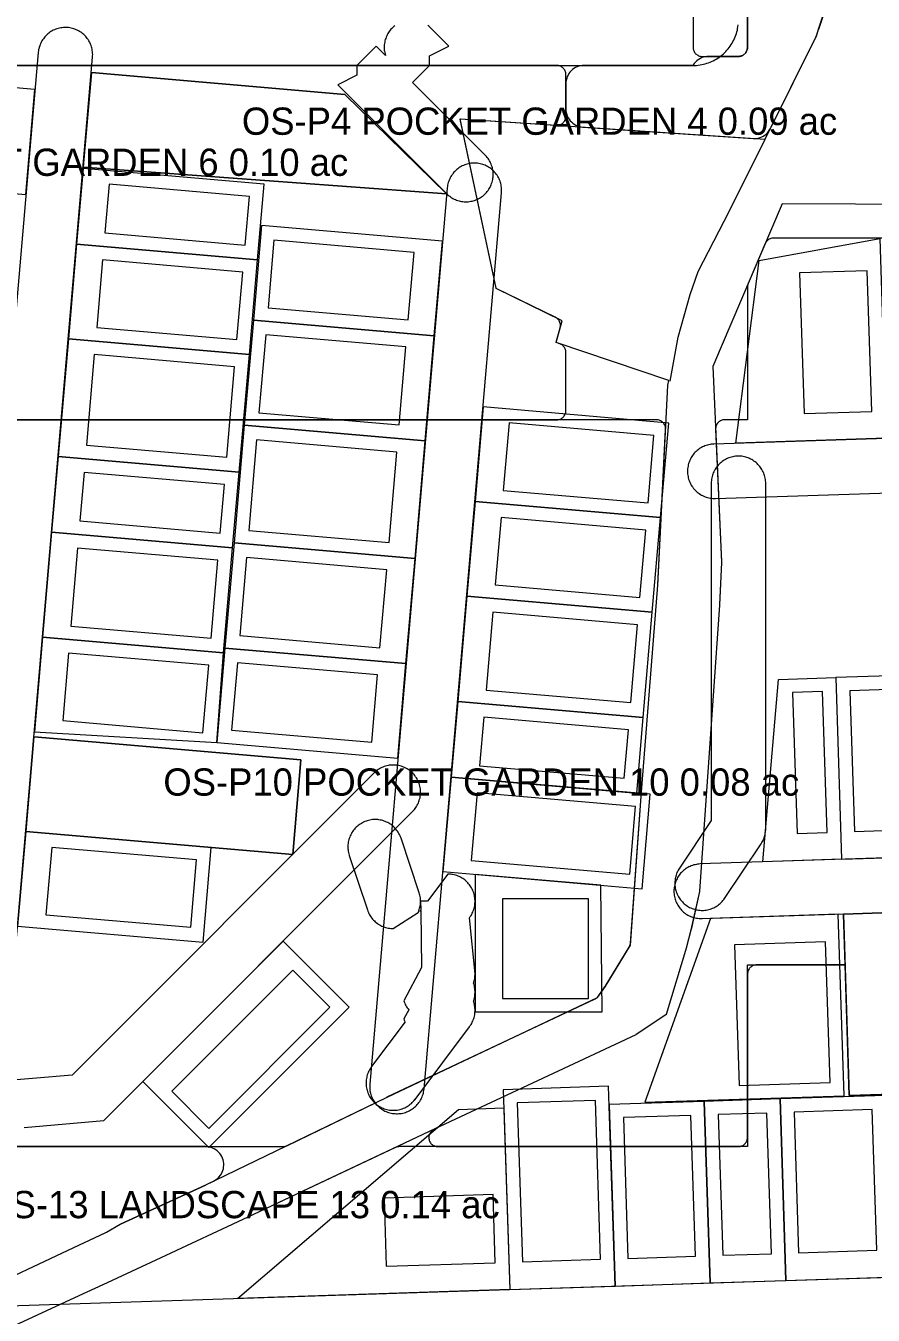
# Model space of a CAD drawing. Extents: x 32 to 940, y -21 to 684.
# Drawn here: x 580.5 to 673.8, y 271.4 to 413.4 of the extents above; entities that cross this region are included whole.
import ezdxf

# ---------------------------------------------------------------- set-up
doc = ezdxf.new("R2010")
doc.units = 0
for name, color, linetype, lineweight in [('GREEN-IN-VILLAS', 3, 'Continuous', 0), ('GREEN-LANDSCAPE', 3, 'Continuous', 0), ('PLOT', 4, 'Continuous', 0), ('ROAD-EXISTING', 2, 'Continuous', 0), ('ROAD-PRIMARY', 1, 'Continuous', 0), ('ROAD-TERTIARY', 7, 'Continuous', 0), ('SITE-BOUNDARY', 7, 'Continuous', 0), ('TEXT-ZONE', 7, 'Continuous', 0), ('VILLA-HOUSE', 7, 'Continuous', 0), ('ZONE-VILLAS', 2, 'Continuous', 0)]:
    doc.layers.add(name, color=color, linetype=linetype, lineweight=lineweight)

msp = doc.modelspace()

# ---------------------------------------------------------------- linework, layer by layer
at = {"layer": 'GREEN-IN-VILLAS'}
for points in [[(586.86, 397.82), (586.87, 397.82), (626.87, 394.88), (626.88, 394.88), (626.87, 394.88), (615.66, 405.81), (615.65, 405.82), (615.65, 405.82), (587.77, 408.23), (587.76, 408.23), (587.76, 408.22), (586.86, 397.82)], [(580.53, 324.7), (580.54, 324.7), (609.92, 322.15), (609.92, 322.15), (609.92, 322.16), (610.82, 332.56), (610.82, 332.57), (610.82, 332.57), (581.44, 335.11), (581.43, 335.11), (581.43, 335.1), (580.53, 324.7)], [(670.56, 315.59), (671.21, 295.62), (671.21, 295.61), (671.22, 295.61), (682.82, 295.99), (691.17, 296.26), (691.17, 296.26), (691.18, 296.27), (690.52, 316.24), (690.52, 316.25), (690.52, 316.25), (682.17, 315.98), (670.57, 315.6), (670.56, 315.6)]]:
    msp.add_lwpolyline(points, close=True, dxfattribs=at)
at = {"layer": 'GREEN-LANDSCAPE'}
for points in [[(660, 428), (660, 411.02), (660, 410.98), (660, 410.95), (659.99, 410.85), (659.97, 410.76), (659.94, 410.66), (659.9, 410.57), (659.86, 410.49), (659.8, 410.41), (659.74, 410.33), (659.67, 410.26), (659.6, 410.2), (659.51, 410.14), (659.43, 410.1), (659.34, 410.06), (659.24, 410.03), (659.15, 410.01), (659.05, 410), (659.02, 410), (658.98, 410), (655.73, 410), (655.52, 409.99), (655.32, 409.96), (655.12, 409.91), (654.93, 409.83), (654.74, 409.74), (654.57, 409.63), (654.41, 409.5), (654.26, 409.36), (654.13, 409.2), (654.01, 409.03), (654, 409), (653.95, 409), (642, 409), (641.8, 408.99), (641.61, 408.96), (641.42, 408.91), (641.23, 408.85), (641.06, 408.76), (640.89, 408.66), (640.73, 408.55), (640.59, 408.41), (640.45, 408.27), (640.34, 408.11), (640.24, 407.94), (640.15, 407.77), (640.09, 407.58), (640.04, 407.39), (640.01, 407.2), (640, 407), (640, 404.22), (640.01, 404.02), (640.04, 403.82), (640.09, 403.62), (640.16, 403.44), (640.25, 403.25), (640.35, 403.08), (640.47, 402.92), (640.61, 402.78), (640.76, 402.65), (640.92, 402.53), (641.1, 402.43), (641.28, 402.35), (641.47, 402.29), (641.67, 402.24), (641.87, 402.22), (660.61, 400.97), (660.8, 400.96), (661, 400.98), (661.19, 401.01), (661.38, 401.07), (661.56, 401.14), (661.74, 401.23), (661.9, 401.33), (662.05, 401.45), (662.19, 401.59), (662.32, 401.74), (662.43, 401.9), (662.53, 402.07), (667.53, 412.12), (667.64, 412.38), (667.83, 412.97), (667.84, 412.98), (670.15, 420.02)], [(574.89, 273.76), (585.82, 278.88), (585.84, 278.88), (589.29, 280.52), (589.43, 280.6), (590.94, 281.47), (590.97, 281.48), (590.98, 281.49), (591, 281.5), (591.02, 281.51), (600.33, 285.77), (600.36, 285.79), (601.21, 286.2), (601.38, 286.3), (601.55, 286.41), (601.7, 286.54), (601.84, 286.68), (601.96, 286.84), (602.07, 287), (602.16, 287.18), (602.23, 287.37), (602.29, 287.56), (602.32, 287.75), (602.34, 287.95), (602.33, 288.15), (602.31, 288.35), (602.26, 288.54), (602.2, 288.73), (602.12, 288.91), (602.02, 289.09), (601.9, 289.25), (601.77, 289.4), (601.62, 289.53), (601.46, 289.65), (601.29, 289.76), (601.11, 289.84), (600.93, 289.91), (600.73, 289.96), (600.54, 289.99), (600.34, 290), (562, 290)]]:
    msp.add_lwpolyline(points, dxfattribs=at)
at = {"layer": 'PLOT'}
for points in [[(580.53, 394.79), (581.53, 406.36), (561.61, 408.08), (560.61, 396.51)], [(586.85, 397.67), (586.12, 389.34), (606.05, 387.62), (606.77, 395.95)], [(625.51, 379.26), (626.41, 389.67), (606.49, 391.39), (605.59, 380.98)], [(586.12, 389.34), (585.22, 378.93), (605.15, 377.2), (606.05, 387.62)], [(675.28, 367.97), (658.72, 367.43), (661.3, 387.53), (674.56, 389.96)], [(624.51, 367.69), (625.51, 379.26), (605.59, 380.98), (604.59, 369.41)], [(585.22, 378.93), (584.1, 365.97), (604.03, 364.24), (605.15, 377.2)], [(630.9, 371.41), (630, 360.99), (650.42, 359.23), (651.32, 369.64)], [(623.39, 354.73), (624.51, 367.69), (604.59, 369.41), (603.47, 356.45)], [(584.1, 365.97), (583.38, 357.64), (603.31, 355.91), (604.03, 364.24)], [(630, 360.99), (629.09, 350.58), (649.52, 348.82), (650.42, 359.23)], [(583.38, 357.64), (582.38, 346.07), (602.31, 344.34), (603.31, 355.91)], [(622.39, 343.16), (623.39, 354.73), (603.47, 356.45), (602.46, 344.88)], [(629.09, 350.58), (628.09, 339.01), (648.52, 337.25), (649.52, 348.82)], [(581.48, 335.66), (601.56, 334.47), (602.31, 344.34), (582.38, 346.07)], [(621.49, 332.75), (622.39, 343.16), (602.46, 344.88), (601.56, 334.47)], [(670.36, 321.64), (661.68, 321.35), (663.4, 341.42), (669.71, 341.62)], [(670.36, 321.64), (678.72, 321.91), (678.07, 341.9), (669.71, 341.62)], [(628.09, 339.01), (627.37, 330.68), (647.8, 328.92), (648.52, 337.25)], [(627.37, 330.68), (626.47, 320.27), (648.39, 318.37), (649.29, 328.79)], [(580.53, 324.7), (579.63, 314.28), (600.06, 312.52), (600.96, 322.93)], [(630.02, 304.82), (644, 304.82), (643.85, 318.77), (630.02, 319.96)], [(669.99, 315.58), (655.94, 315.12), (648.7, 294.88), (670.64, 295.59)], [(608.88, 312.6), (593.43, 297.16), (600.69, 289.89), (616.14, 305.34)], [(633.82, 274.27), (645.43, 274.65), (644.71, 296.64), (633.11, 296.26)], [(655.87, 274.99), (664.23, 275.26), (663.58, 295.25), (655.22, 294.98)], [(664.23, 275.26), (675.84, 275.64), (675.19, 295.63), (663.58, 295.25)], [(633.82, 274.27), (603.84, 273.3), (628.17, 294.1), (633.17, 294.26)], [(645.43, 274.65), (655.87, 274.99), (655.22, 294.98), (644.78, 294.64)]]:
    msp.add_lwpolyline(points, close=True, dxfattribs=at)
at = {"layer": 'ROAD-EXISTING'}
for points in [[(658.02, 393), (661.95, 400.89)], [(654.58, 386.31), (658.02, 393)], [(653.67, 383.8), (654.58, 386.31)], [(652.37, 379.08), (653.67, 383.8)], [(651.48, 374.26), (652.37, 379.08)]]:
    msp.add_lwpolyline(points, dxfattribs=at)
at = {"layer": 'ROAD-PRIMARY'}
msp.add_lwpolyline([(421.63, 409), (654, 409), (654.19, 409), (654.38, 409.01), (654.58, 409.03), (654.77, 409.06), (654.96, 409.09), (655.14, 409.13), (655.33, 409.18), (655.51, 409.24), (655.7, 409.3), (655.88, 409.37), (656.05, 409.44), (656.23, 409.52), (656.4, 409.61), (656.56, 409.71), (656.73, 409.81), (656.89, 409.92), (657.04, 410.03), (657.19, 410.15), (657.34, 410.28), (657.48, 410.41), (657.61, 410.55), (657.74, 410.69), (657.87, 410.83), (657.99, 410.98), (658.1, 411.14), (658.21, 411.3), (658.31, 411.46), (658.4, 411.63), (658.49, 411.8), (658.57, 411.98), (658.65, 412.15), (658.71, 412.33), (658.77, 412.52), (658.83, 412.7), (658.88, 412.89), (658.91, 413.07), (658.95, 413.26), (658.97, 413.46)], dxfattribs=at)
at = {"layer": 'ROAD-TERTIARY'}
for points in [[(577.54, 290.37), (587.89, 409.93), (587.89, 410.07), (587.9, 410.22), (587.89, 410.36), (587.88, 410.5), (587.86, 410.65), (587.84, 410.79), (587.8, 410.93), (587.76, 411.07), (587.72, 411.21), (587.67, 411.34), (587.61, 411.47), (587.54, 411.6), (587.47, 411.73), (587.39, 411.85), (587.31, 411.97), (587.22, 412.08), (587.13, 412.19), (587.03, 412.3), (586.92, 412.4), (586.82, 412.49), (586.7, 412.58), (586.59, 412.67), (586.46, 412.74), (586.34, 412.82), (586.21, 412.88), (586.08, 412.94), (585.95, 413), (585.81, 413.04), (585.67, 413.08), (585.53, 413.12), (585.39, 413.15), (585.25, 413.17), (585.1, 413.18), (584.96, 413.19), (584.81, 413.19), (584.67, 413.18), (584.52, 413.16), (584.38, 413.14), (584.24, 413.11), (584.1, 413.08), (583.96, 413.04), (583.83, 412.99), (583.69, 412.93), (583.56, 412.87), (583.43, 412.81), (583.31, 412.73), (583.19, 412.65), (583.07, 412.57), (582.96, 412.48), (582.85, 412.38), (582.75, 412.28), (582.65, 412.17), (582.56, 412.06), (582.47, 411.95), (582.39, 411.83), (582.31, 411.71), (582.24, 411.58), (582.18, 411.45), (582.12, 411.32), (582.07, 411.18), (582.02, 411.05), (581.99, 410.91), (581.95, 410.77), (581.93, 410.62), (581.91, 410.48), (581.91, 410.44), (571.57, 290.89)], [(621.16, 413.37), (621.05, 413.28), (620.94, 413.18), (620.84, 413.08), (620.74, 412.98), (620.65, 412.87), (620.56, 412.75), (620.48, 412.63), (620.41, 412.51), (620.34, 412.38), (620.27, 412.25), (620.22, 412.12), (620.17, 411.98), (620.12, 411.85), (620.08, 411.71), (620.05, 411.56), (620.03, 411.42), (620.01, 411.28), (620, 411.13), (620, 410.99), (620, 410.85), (620.01, 410.7), (620.03, 410.56), (620.06, 410.42), (620.09, 410.28), (620.13, 410.14), (620.14, 410.1), (619.12, 411.12), (617, 409), (617, 407.95), (614.88, 406.88), (626.88, 394.88), (626.98, 394.78), (627.09, 394.69), (627.21, 394.6), (627.32, 394.51), (627.45, 394.43), (627.57, 394.36), (627.7, 394.3), (627.83, 394.24), (627.97, 394.18), (628.1, 394.14), (628.24, 394.1), (628.38, 394.06), (628.52, 394.04), (628.67, 394.02), (628.81, 394.01), (628.96, 394), (629.1, 394), (629.24, 394.01), (629.39, 394.02), (629.53, 394.05), (629.67, 394.08), (629.81, 394.11), (629.95, 394.15), (630.09, 394.2), (630.22, 394.26), (630.35, 394.32), (630.48, 394.39), (630.6, 394.46), (630.72, 394.54), (630.84, 394.63), (630.95, 394.72), (631.06, 394.82), (631.16, 394.92), (631.26, 395.02), (631.35, 395.13), (631.44, 395.25), (631.52, 395.37), (631.59, 395.49), (631.66, 395.62), (631.73, 395.75), (631.78, 395.88), (631.83, 396.02), (631.88, 396.15), (631.92, 396.29), (631.95, 396.44), (631.97, 396.58), (631.99, 396.72), (632, 396.87), (632, 397.01), (632, 397.15), (631.99, 397.3), (631.97, 397.44), (631.94, 397.58), (631.91, 397.72), (631.87, 397.86), (631.83, 398), (631.78, 398.14), (631.72, 398.27), (631.65, 398.4), (631.58, 398.52), (631.51, 398.65), (631.43, 398.76), (631.34, 398.88), (631.25, 398.99), (631.15, 399.1), (623.12, 407.12), (625, 409), (625, 410.05), (627.12, 411.12), (625.12, 413.12), (625.02, 413.22), (624.91, 413.31), (624.79, 413.4)], [(759.24, 370.68), (656.3, 367.33), (656.15, 367.32), (656.01, 367.31), (655.87, 367.29), (655.72, 367.26), (655.58, 367.22), (655.45, 367.18), (655.31, 367.13), (655.18, 367.07), (655.05, 367.01), (654.92, 366.94), (654.79, 366.87), (654.67, 366.79), (654.56, 366.71), (654.45, 366.62), (654.34, 366.52), (654.24, 366.42), (654.14, 366.31), (654.04, 366.2), (653.96, 366.08), (653.88, 365.96), (653.8, 365.84), (653.73, 365.72), (653.67, 365.59), (653.61, 365.45), (653.56, 365.32), (653.52, 365.18), (653.48, 365.04), (653.45, 364.9), (653.42, 364.76), (653.41, 364.61), (653.4, 364.47), (653.39, 364.32), (653.4, 364.18), (653.41, 364.04), (653.43, 363.89), (653.45, 363.75), (653.48, 363.61), (653.52, 363.47), (653.57, 363.33), (653.62, 363.2), (653.67, 363.07), (653.74, 362.94), (653.81, 362.81), (653.88, 362.69), (653.97, 362.57), (654.05, 362.45), (654.15, 362.34), (654.25, 362.24), (654.35, 362.14), (654.46, 362.04), (654.57, 361.95), (654.69, 361.87), (654.81, 361.79), (654.93, 361.71), (655.06, 361.65), (655.19, 361.58), (655.32, 361.53), (655.46, 361.48), (655.6, 361.44), (655.74, 361.4), (655.88, 361.38), (656.02, 361.36), (656.17, 361.34), (656.31, 361.33), (656.46, 361.33), (656.49, 361.33), (759.44, 364.69)], [(580.36, 292.12), (589.12, 292.88), (623.12, 326.88), (623.22, 326.98), (623.32, 327.09), (623.4, 327.21), (623.49, 327.32), (623.57, 327.45), (623.64, 327.57), (623.7, 327.7), (623.76, 327.83), (623.82, 327.97), (623.86, 328.1), (623.9, 328.24), (623.94, 328.38), (623.96, 328.52), (623.98, 328.67), (623.99, 328.81), (624, 328.95), (624, 329.1), (623.99, 329.24), (623.98, 329.39), (623.95, 329.53), (623.92, 329.67), (623.89, 329.81), (623.85, 329.95), (623.8, 330.08), (623.74, 330.22), (623.68, 330.35), (623.61, 330.48), (623.54, 330.6), (623.46, 330.72), (623.37, 330.84), (623.28, 330.95), (623.18, 331.06), (623.08, 331.16), (622.98, 331.26), (622.87, 331.35), (622.75, 331.44), (622.63, 331.52), (622.51, 331.59), (622.38, 331.66), (622.25, 331.73), (622.12, 331.78), (621.98, 331.83), (621.85, 331.88), (621.71, 331.92), (621.57, 331.95), (621.42, 331.97), (621.28, 331.99), (621.13, 332), (620.99, 332), (620.85, 332), (620.7, 331.99), (620.56, 331.97), (620.42, 331.94), (620.28, 331.91), (620.14, 331.87), (620, 331.83), (619.86, 331.78), (619.73, 331.72), (619.6, 331.65), (619.48, 331.58), (619.35, 331.51), (619.24, 331.43), (619.12, 331.34), (619.01, 331.25), (618.9, 331.15), (585.64, 297.88), (576.88, 297.12)], [(735.76, 323.74), (654.8, 321.11), (654.65, 321.1), (654.51, 321.08), (654.37, 321.06), (654.23, 321.03), (654.09, 321), (653.95, 320.96), (653.81, 320.91), (653.68, 320.85), (653.55, 320.79), (653.42, 320.72), (653.3, 320.65), (653.18, 320.57), (653.06, 320.48), (652.95, 320.39), (652.84, 320.3), (652.74, 320.19), (652.64, 320.09), (652.55, 319.98), (652.46, 319.86), (652.38, 319.74), (652.3, 319.62), (652.24, 319.49), (652.17, 319.36), (652.11, 319.23), (652.06, 319.1), (652.02, 318.96), (651.98, 318.82), (651.95, 318.68), (651.93, 318.53), (651.91, 318.39), (651.9, 318.25), (651.9, 318.1), (651.9, 317.96), (651.91, 317.81), (651.93, 317.67), (651.95, 317.53), (651.99, 317.39), (652.02, 317.25), (652.07, 317.11), (652.12, 316.98), (652.18, 316.84), (652.24, 316.71), (652.31, 316.59), (652.39, 316.46), (652.47, 316.35), (652.56, 316.23), (652.65, 316.12), (652.75, 316.01), (652.85, 315.91), (652.96, 315.82), (653.07, 315.73), (653.19, 315.64), (653.31, 315.56), (653.43, 315.49), (653.56, 315.42), (653.69, 315.36), (653.83, 315.31), (653.96, 315.26), (654.1, 315.22), (654.24, 315.18), (654.38, 315.15), (654.53, 315.13), (654.67, 315.12), (654.82, 315.11), (654.96, 315.11), (655, 315.11), (735.95, 317.75)], [(719.27, 277.03), (576.34, 272.38), (576.2, 272.37), (576.06, 272.36), (575.91, 272.33), (575.77, 272.31), (575.63, 272.27), (575.49, 272.23), (575.36, 272.18), (575.22, 272.12), (575.09, 272.06), (574.97, 271.99), (574.84, 271.92), (574.72, 271.84), (574.61, 271.75), (574.49, 271.66), (574.39, 271.57), (574.28, 271.47), (574.18, 271.36)]]:
    msp.add_lwpolyline(points, dxfattribs=at)
for points in [[(621.62, 293.63), (621.77, 293.64), (621.91, 293.66), (622.05, 293.69), (622.19, 293.73), (622.33, 293.77), (622.47, 293.82), (622.6, 293.87), (622.73, 293.93), (622.86, 294), (622.98, 294.07), (623.11, 294.15), (623.22, 294.24), (623.33, 294.33), (623.44, 294.43), (623.54, 294.53), (623.64, 294.63), (623.74, 294.74), (623.82, 294.86), (623.91, 294.98), (623.98, 295.1), (624.05, 295.23), (624.12, 295.35), (624.17, 295.49), (624.23, 295.62), (624.27, 295.76), (624.31, 295.9), (624.34, 296.04), (624.36, 296.18), (624.38, 296.32), (624.38, 296.36), (632.92, 394.99), (632.92, 395.14), (632.93, 395.28), (632.92, 395.43), (632.91, 395.57), (632.89, 395.71), (632.87, 395.86), (632.83, 396), (632.79, 396.13), (632.75, 396.27), (632.7, 396.41), (632.64, 396.54), (632.57, 396.67), (632.5, 396.79), (632.42, 396.92), (632.34, 397.03), (632.25, 397.15), (632.16, 397.26), (632.06, 397.36), (631.96, 397.46), (631.85, 397.56), (631.73, 397.65), (631.62, 397.73), (631.49, 397.81), (631.37, 397.88), (631.24, 397.95), (631.11, 398.01), (630.98, 398.06), (630.84, 398.11), (630.7, 398.15), (630.56, 398.18), (630.42, 398.21), (630.27, 398.23), (630.13, 398.24), (629.99, 398.25), (629.84, 398.25), (629.7, 398.24), (629.55, 398.23), (629.41, 398.21), (629.27, 398.18), (629.13, 398.14), (628.99, 398.1), (628.86, 398.05), (628.72, 398), (628.59, 397.94), (628.46, 397.87), (628.34, 397.8), (628.22, 397.72), (628.1, 397.63), (627.99, 397.54), (627.88, 397.44), (627.78, 397.34), (627.68, 397.24), (627.59, 397.13), (627.5, 397.01), (627.42, 396.89), (627.34, 396.77), (627.27, 396.64), (627.21, 396.52), (627.15, 396.38), (627.1, 396.25), (627.05, 396.11), (627.01, 395.97), (626.98, 395.83), (626.96, 395.69), (626.94, 395.55), (626.94, 395.51), (618.41, 296.88), (618.4, 296.73), (618.4, 296.59), (618.4, 296.44), (618.41, 296.3), (618.43, 296.16), (618.46, 296.01), (618.49, 295.88), (618.53, 295.74), (618.58, 295.6), (618.63, 295.46), (618.69, 295.33), (618.75, 295.2), (618.82, 295.08), (618.9, 294.95), (618.98, 294.84), (619.07, 294.72), (619.16, 294.61), (619.26, 294.51), (619.37, 294.41), (619.48, 294.31), (619.59, 294.22), (619.71, 294.14), (619.83, 294.06), (619.95, 293.99), (620.08, 293.92), (620.21, 293.86), (620.35, 293.81), (620.48, 293.76), (620.62, 293.72), (620.76, 293.69), (620.9, 293.66), (621.05, 293.64), (621.19, 293.63), (621.34, 293.62), (621.48, 293.62)], [(655.17, 316), (655.31, 316.02), (655.46, 316.04), (655.6, 316.06), (655.74, 316.09), (655.88, 316.13), (656.01, 316.18), (656.15, 316.23), (656.28, 316.29), (656.41, 316.35), (656.54, 316.42), (656.66, 316.5), (656.78, 316.58), (656.89, 316.67), (657, 316.76), (657.11, 316.86), (657.21, 316.97), (657.3, 317.08), (657.39, 317.19), (657.48, 317.31), (661.5, 323.34), (661.57, 323.46), (661.64, 323.58), (661.71, 323.71), (661.77, 323.84), (661.82, 323.98), (661.87, 324.12), (661.91, 324.25), (661.94, 324.4), (661.96, 324.54), (661.98, 324.68), (662, 324.82), (662, 324.97), (662, 363), (662, 363.14), (661.99, 363.29), (661.97, 363.43), (661.95, 363.57), (661.91, 363.71), (661.88, 363.86), (661.83, 363.99), (661.78, 364.13), (661.72, 364.26), (661.66, 364.39), (661.59, 364.52), (661.51, 364.64), (661.43, 364.76), (661.34, 364.87), (661.25, 364.98), (661.15, 365.09), (661.05, 365.19), (660.94, 365.29), (660.83, 365.38), (660.71, 365.46), (660.59, 365.54), (660.47, 365.62), (660.34, 365.68), (660.21, 365.75), (660.08, 365.8), (659.94, 365.85), (659.8, 365.89), (659.66, 365.93), (659.52, 365.95), (659.38, 365.98), (659.23, 365.99), (659.09, 366), (658.95, 366), (658.8, 365.99), (658.66, 365.98), (658.51, 365.96), (658.37, 365.93), (658.23, 365.9), (658.09, 365.86), (657.96, 365.81), (657.82, 365.76), (657.69, 365.7), (657.56, 365.63), (657.44, 365.56), (657.32, 365.48), (657.2, 365.4), (657.09, 365.31), (656.98, 365.21), (656.87, 365.12), (656.77, 365.01), (656.68, 364.9), (656.59, 364.79), (656.51, 364.67), (656.43, 364.55), (656.36, 364.42), (656.29, 364.29), (656.23, 364.16), (656.18, 364.03), (656.13, 363.89), (656.1, 363.75), (656.06, 363.61), (656.04, 363.47), (656.02, 363.32), (656, 363.18), (656, 363.04), (656, 325.91), (652.5, 320.66), (652.43, 320.54), (652.36, 320.42), (652.29, 320.29), (652.23, 320.16), (652.18, 320.02), (652.13, 319.88), (652.09, 319.75), (652.06, 319.6), (652.04, 319.46), (652.02, 319.32), (652, 319.18), (652, 319.03), (652, 318.89), (652.01, 318.74), (652.03, 318.6), (652.05, 318.46), (652.08, 318.31), (652.12, 318.18), (652.16, 318.04), (652.21, 317.9), (652.26, 317.77), (652.33, 317.64), (652.4, 317.51), (652.47, 317.39), (652.55, 317.27), (652.64, 317.15), (652.73, 317.04), (652.83, 316.93), (652.93, 316.83), (653.03, 316.73), (653.15, 316.64), (653.26, 316.56), (653.38, 316.47), (653.5, 316.4), (653.63, 316.33), (653.76, 316.27), (653.89, 316.21), (654.03, 316.16), (654.17, 316.12), (654.31, 316.08), (654.45, 316.05), (654.59, 316.03), (654.74, 316.01), (654.88, 316), (655.02, 316)], [(623.74, 315.78), (623.76, 315.82), (623.81, 315.96), (623.86, 316.1), (623.9, 316.23), (623.93, 316.37), (623.96, 316.52), (623.98, 316.66), (623.99, 316.8), (624, 316.95), (624, 317.09), (623.99, 317.24), (623.98, 317.38), (623.95, 317.52), (623.93, 317.66), (623.89, 317.8), (623.85, 317.94), (623.85, 317.95), (621.85, 323.95), (621.8, 324.08), (621.74, 324.22), (621.68, 324.35), (621.61, 324.48), (621.54, 324.6), (621.46, 324.72), (621.37, 324.84), (621.28, 324.95), (621.18, 325.06), (621.08, 325.16), (620.98, 325.26), (620.87, 325.35), (620.75, 325.44), (620.63, 325.52), (620.51, 325.59), (620.38, 325.66), (620.25, 325.73), (620.12, 325.78), (619.98, 325.83), (619.85, 325.88), (619.71, 325.92), (619.57, 325.95), (619.42, 325.97), (619.28, 325.99), (619.14, 326), (618.99, 326), (618.85, 326), (618.7, 325.99), (618.56, 325.97), (618.42, 325.94), (618.28, 325.91), (618.14, 325.87), (618, 325.83), (617.87, 325.78), (617.73, 325.72), (617.6, 325.65), (617.48, 325.58), (617.35, 325.51), (617.24, 325.43), (617.12, 325.34), (617.01, 325.25), (616.9, 325.15), (616.8, 325.04), (616.71, 324.94), (616.62, 324.82), (616.53, 324.71), (616.45, 324.58), (616.38, 324.46), (616.31, 324.33), (616.25, 324.2), (616.2, 324.07), (616.15, 323.93), (616.11, 323.79), (616.07, 323.65), (616.04, 323.51), (616.02, 323.37), (616.01, 323.23), (616, 323.08), (616, 322.94), (616.01, 322.79), (616.02, 322.65), (616.04, 322.51), (616.07, 322.36), (616.1, 322.22), (616.14, 322.08), (616.15, 322.05), (618.15, 316.05), (618.2, 315.92), (618.26, 315.78), (618.32, 315.65), (618.39, 315.52), (618.46, 315.4), (618.54, 315.28), (618.63, 315.16), (618.72, 315.05), (618.82, 314.94), (618.92, 314.84), (619.02, 314.74), (619.13, 314.65), (619.25, 314.56), (619.37, 314.48), (619.49, 314.41), (619.62, 314.34), (619.75, 314.27), (619.88, 314.22), (620.02, 314.17), (620.15, 314.12), (620.29, 314.08), (620.43, 314.05), (620.58, 314.03), (620.72, 314.01), (620.86, 314), (621, 314)], [(621.15, 294), (621.29, 294.01), (621.43, 294.03), (621.58, 294.06), (621.72, 294.09), (621.86, 294.12), (621.99, 294.17), (622.13, 294.22), (622.26, 294.28), (622.39, 294.34), (622.52, 294.41), (622.64, 294.49), (622.76, 294.57), (622.87, 294.66), (622.99, 294.75), (623.09, 294.85), (623.19, 294.95), (623.29, 295.06), (623.38, 295.17), (623.4, 295.2), (629.4, 303.2), (629.48, 303.32), (629.56, 303.44), (629.63, 303.56), (629.7, 303.69), (629.76, 303.82), (629.81, 303.96), (629.86, 304.1), (629.9, 304.23), (629.93, 304.37), (629.96, 304.52), (629.98, 304.66), (629.99, 304.8), (630, 304.95), (630, 305.09), (629.99, 305.24), (629.98, 305.38), (629.95, 305.52), (629.93, 305.66), (629.89, 305.8), (629.85, 305.94), (629.83, 306), (629.86, 306.1), (629.9, 306.23), (629.93, 306.37), (629.96, 306.52), (629.98, 306.66), (629.99, 306.8), (630, 306.95), (630, 307.09), (629.99, 307.24), (629.98, 307.38), (629.95, 307.52), (629.93, 307.66), (629.89, 307.8), (629.85, 307.94), (629.83, 308), (629.86, 308.1), (629.9, 308.23), (629.93, 308.37), (629.96, 308.52), (629.98, 308.66), (629.99, 308.8), (630, 308.95), (630, 309), (629.4, 315.2), (629.48, 315.32), (629.56, 315.44), (629.63, 315.56), (629.7, 315.69), (629.76, 315.82), (629.81, 315.96), (629.86, 316.1), (629.9, 316.23), (629.93, 316.37), (629.96, 316.52), (629.98, 316.66), (629.99, 316.8), (630, 316.95), (630, 317.09), (629.99, 317.24), (629.98, 317.38), (629.95, 317.52), (629.93, 317.66), (629.89, 317.8), (629.85, 317.94), (629.8, 318.08), (629.74, 318.21), (629.68, 318.34), (629.62, 318.47), (629.54, 318.59), (629.46, 318.71), (629.38, 318.83), (629.28, 318.94), (629.19, 319.05), (629.09, 319.15), (628.98, 319.25), (628.87, 319.35), (628.76, 319.43), (628.64, 319.51), (628.51, 319.59), (628.39, 319.66), (628.26, 319.72), (628.13, 319.78), (627.99, 319.83), (627.85, 319.88), (627.71, 319.91), (627.57, 319.94), (627.43, 319.97), (627.29, 319.99), (627.14, 320), (627, 320), (624.75, 317), (624, 317), (624.02, 316.02), (623.93, 315.9), (624.02, 315.96), (624.12, 309.72), (622.15, 306.05), (622.2, 305.92), (622.26, 305.78), (622.32, 305.65), (622.39, 305.52), (622.46, 305.4), (622.54, 305.28), (622.63, 305.16), (622.7, 305.07), (622.15, 304.05), (622.2, 303.92), (622.26, 303.78), (622.29, 303.72), (618.6, 298.8), (618.52, 298.68), (618.44, 298.56), (618.37, 298.44), (618.3, 298.31), (618.24, 298.18), (618.19, 298.04), (618.14, 297.9), (618.1, 297.77), (618.07, 297.63), (618.04, 297.48), (618.02, 297.34), (618.01, 297.2), (618, 297.05), (618, 296.91), (618.01, 296.76), (618.02, 296.62), (618.05, 296.48), (618.07, 296.34), (618.11, 296.2), (618.15, 296.06), (618.2, 295.92), (618.26, 295.79), (618.32, 295.66), (618.38, 295.53), (618.46, 295.41), (618.54, 295.29), (618.62, 295.17), (618.72, 295.06), (618.81, 294.95), (618.91, 294.85), (619.02, 294.75), (619.13, 294.65), (619.24, 294.57), (619.36, 294.49), (619.49, 294.41), (619.61, 294.34), (619.74, 294.28), (619.87, 294.22), (620.01, 294.17), (620.15, 294.12), (620.29, 294.09), (620.43, 294.06), (620.57, 294.03), (620.71, 294.01), (620.86, 294), (621, 294)]]:
    msp.add_lwpolyline(points, close=True, dxfattribs=at)
at = {"layer": 'SITE-BOUNDARY'}
for points in [[(574.88, 273.76), (585.83, 278.88), (589.36, 280.56), (590.97, 281.48), (590.98, 281.49), (591, 281.5), (600.35, 285.78), (620.33, 295.46), (620.33, 295.46), (643.47, 306.4), (644.31, 307.6), (647.1, 312.17), (648.32, 329.05), (648.32, 329.05), (649.43, 342.97), (650.12, 351.81), (651.22, 373.79), (651.23, 373.81), (651.33, 374.31), (638.94, 378.5), (638.92, 378.51), (638.93, 378.52), (639.59, 380.91), (632.32, 384.47), (632.31, 384.48), (632.31, 384.49), (628.37, 403.11), (628.37, 403.12), (628.37, 403.12), (628.38, 403.12), (661.94, 400.88), (667.59, 412.25), (667.83, 412.98), (670.16, 420.04)], [(704.22, 393.6), (663.82, 393.79), (657.11, 378.05), (656.19, 375.85), (657.14, 354.34), (657.14, 354.33), (657.14, 354.31), (656.92, 349.64), (656.91, 349.63), (656.91, 349.61), (654.73, 318.11), (654.73, 318.1), (654.73, 318.1), (654.73, 318.1), (654.73, 318.09), (653.77, 313.87), (653.77, 313.86), (653.77, 313.84), (653.29, 311.99), (653.28, 311.97), (653.28, 311.96), (651.04, 304.53), (651.04, 304.52), (651.04, 304.52), (651.02, 304.51), (647.73, 302.33), (647.72, 302.32), (647.72, 302.32), (647.71, 302.31), (631.78, 294.87), (625.57, 291.94), (625.57, 291.94), (605, 282.25), (605, 282.25), (595.39, 277.74), (595.39, 277.74), (589.5, 275.02), (585.91, 273.37), (577.17, 269.31)]]:
    msp.add_lwpolyline(points, dxfattribs=at)
at = {"layer": 'VILLA-HOUSE'}
for points in [[(589.7, 395.92), (589.24, 390.57), (604.69, 389.24), (605.15, 394.58)], [(622.65, 381.01), (623.29, 388.43), (607.85, 389.77), (607.21, 382.34)], [(588.98, 387.59), (588.34, 380.16), (603.78, 378.83), (604.43, 386.25)], [(666.23, 370.68), (673.68, 370.92), (673.18, 386.41), (665.73, 386.17)], [(621.65, 369.44), (622.39, 378.02), (606.95, 379.36), (606.21, 370.77)], [(588.08, 377.17), (587.22, 367.2), (602.66, 365.87), (603.53, 375.84)], [(633.76, 369.65), (633.11, 362.23), (649.05, 360.85), (649.7, 368.28)], [(620.53, 356.48), (621.39, 366.45), (605.95, 367.79), (605.09, 357.82)], [(586.96, 364.21), (586.5, 358.87), (601.94, 357.54), (602.41, 362.88)], [(632.86, 359.24), (632.21, 351.82), (648.15, 350.44), (648.8, 357.86)], [(586.24, 355.88), (585.5, 347.3), (600.94, 345.97), (601.68, 354.55)], [(619.53, 344.91), (620.27, 353.49), (604.83, 354.83), (604.09, 346.25)], [(631.95, 348.83), (631.21, 340.25), (647.15, 338.87), (647.89, 347.45)], [(585.24, 344.31), (584.6, 336.89), (600.04, 335.56), (600.68, 342.98)], [(618.63, 334.5), (619.27, 341.92), (603.83, 343.26), (603.19, 335.83)], [(665.46, 324.48), (668.77, 324.58), (668.26, 340.08), (664.95, 339.97)], [(671.77, 324.68), (677.12, 324.86), (676.62, 340.35), (671.26, 340.17)], [(630.95, 337.26), (630.49, 331.92), (646.43, 330.54), (646.89, 335.88)], [(630.23, 328.93), (629.59, 321.51), (647.03, 320), (647.67, 327.42)], [(583.39, 322.94), (582.75, 315.52), (598.69, 314.14), (599.33, 321.56)], [(633.02, 317.27), (633.02, 306.32), (642.5, 306.32), (642.5, 317.27)], [(668.59, 312.53), (658.58, 312.21), (659.09, 296.71), (669.09, 297.04)], [(609.94, 309.42), (596.61, 296.1), (600.69, 292.01), (614.02, 305.34)], [(635.22, 277.32), (643.83, 277.6), (643.26, 295.09), (634.65, 294.81)], [(665.63, 278.31), (674.24, 278.59), (673.74, 294.08), (665.13, 293.8)], [(646.83, 277.7), (654.28, 277.94), (653.77, 293.43), (646.33, 293.19)], [(657.28, 278.04), (662.63, 278.21), (662.13, 293.7), (656.77, 293.53)], [(620.23, 276.83), (632.22, 277.22), (631.98, 284.72), (619.99, 284.33)]]:
    msp.add_lwpolyline(points, close=True, dxfattribs=at)
at = {"layer": 'ZONE-VILLAS'}
for points in [[(654, 418.98), (654, 411), (654, 410.9), (654.02, 410.8), (654.04, 410.71), (654.08, 410.62), (654.12, 410.53), (654.17, 410.44), (654.23, 410.37), (654.29, 410.29), (654.37, 410.23), (654.44, 410.17), (654.53, 410.12), (654.62, 410.08), (654.71, 410.04), (654.8, 410.02), (654.9, 410), (655, 410), (659, 410), (659.1, 410), (659.2, 410.02), (659.29, 410.04), (659.38, 410.08), (659.47, 410.12), (659.56, 410.17), (659.63, 410.23), (659.71, 410.29), (659.77, 410.37), (659.83, 410.44), (659.88, 410.53), (659.92, 410.62), (659.96, 410.71), (659.98, 410.8), (660, 410.9), (660, 411), (660, 429.98)], [(540.02, 370), (639, 370), (639.1, 370), (639.2, 370.02), (639.29, 370.04), (639.38, 370.08), (639.47, 370.12), (639.56, 370.17), (639.63, 370.23), (639.71, 370.29), (639.77, 370.37), (639.83, 370.44), (639.88, 370.53), (639.92, 370.62), (639.96, 370.71), (639.98, 370.8), (640, 370.9), (640, 371), (640, 377.42), (640, 377.52), (639.98, 377.61), (639.96, 377.71), (639.93, 377.8), (639.89, 377.88), (639.84, 377.97), (639.78, 378.05), (639.72, 378.12), (639.65, 378.18), (639.58, 378.24), (639.49, 378.29), (639.41, 378.34), (639.32, 378.37), (638.95, 378.5), (638.94, 378.5), (638.92, 378.51), (638.93, 378.52), (638.93, 378.53), (639.37, 380.11), (639.39, 380.21), (639.4, 380.31), (639.4, 380.41), (639.4, 380.51), (639.38, 380.6), (639.35, 380.7), (639.32, 380.79), (639.27, 380.88), (639.22, 380.96), (639.16, 381.04), (639.09, 381.11), (639.01, 381.17), (638.93, 381.23), (638.84, 381.28), (632.34, 384.46), (632.32, 384.47), (632.31, 384.48), (632.31, 384.49), (632.31, 384.5), (628.37, 403.1), (628.37, 403.11), (628.37, 403.12), (628.37, 403.12), (628.38, 403.12), (628.39, 403.12), (638.93, 402.42), (639.03, 402.41), (639.13, 402.42), (639.22, 402.44), (639.31, 402.46), (639.4, 402.5), (639.49, 402.54), (639.57, 402.59), (639.65, 402.65), (639.72, 402.72), (639.78, 402.79), (639.84, 402.87), (639.89, 402.95), (639.93, 403.04), (639.96, 403.13), (639.98, 403.22), (640, 403.32), (640, 403.41), (640, 408), (640, 408.1), (639.98, 408.2), (639.96, 408.29), (639.92, 408.38), (639.88, 408.47), (639.83, 408.56), (639.77, 408.63), (639.71, 408.71), (639.63, 408.77), (639.56, 408.83), (639.47, 408.88), (639.38, 408.92), (639.29, 408.96), (639.2, 408.98), (639.1, 409), (639, 409), (521, 409)], [(739, 390), (662.86, 390), (662.77, 390), (662.67, 389.98), (662.58, 389.96), (662.48, 389.93), (662.4, 389.88), (662.31, 389.83), (662.23, 389.78), (662.16, 389.71), (662.09, 389.64), (662.04, 389.56), (661.99, 389.48), (661.94, 389.39), (660.08, 385.02), (660.05, 384.92), (660.02, 384.83), (660.01, 384.73), (660, 384.63), (660, 370.02), (660, 370), (659.98, 370), (657.49, 370), (657.39, 369.99), (657.29, 369.98), (657.19, 369.95), (657.1, 369.92), (657.01, 369.88), (656.92, 369.82), (656.84, 369.76), (656.77, 369.69), (656.7, 369.62), (656.65, 369.53), (656.6, 369.44), (656.56, 369.35), (656.53, 369.26), (656.5, 369.16), (656.49, 369.06), (656.49, 368.96), (657.14, 354.35), (657.14, 354.34), (657.14, 354.33), (657.14, 354.33), (657.14, 354.33), (657.14, 354.33), (657.14, 354.31), (657.14, 354.3), (656.92, 349.66), (656.92, 349.64), (656.91, 349.64), (656.91, 349.62), (656.91, 349.61), (656.91, 349.6), (654.73, 318.13), (654.73, 318.11), (654.73, 318.1), (654.73, 318.1), (654.73, 318.1), (654.73, 318.09), (654.73, 318.07), (653.78, 313.89), (653.77, 313.87), (653.77, 313.86), (653.77, 313.85), (653.77, 313.84), (653.76, 313.83), (653.29, 312), (653.29, 311.99), (653.29, 311.98), (653.28, 311.97), (653.28, 311.96), (653.28, 311.95), (651.04, 304.55), (651.04, 304.53), (651.04, 304.52), (651.04, 304.52), (651.02, 304.51), (651.01, 304.51), (651.01, 304.51), (647.74, 302.34), (647.73, 302.33), (647.72, 302.32), (647.72, 302.32), (647.71, 302.31), (647.69, 302.31), (631.78, 294.87), (631.78, 294.87), (625.57, 291.94), (625.49, 291.9), (625.4, 291.86), (625.32, 291.81), (625.25, 291.75), (625.18, 291.68), (625.12, 291.6), (625.06, 291.52), (625.02, 291.44), (624.98, 291.35), (624.95, 291.26), (624.93, 291.16), (624.92, 291.07), (624.92, 290.97), (624.92, 290.88), (624.94, 290.78), (624.96, 290.69), (625, 290.6), (625.04, 290.51), (625.09, 290.43), (625.15, 290.35), (625.22, 290.28), (625.29, 290.22), (625.37, 290.16), (625.45, 290.11), (625.54, 290.07), (625.63, 290.04), (625.72, 290.02), (625.82, 290), (625.91, 290), (659, 290), (659.1, 290), (659.2, 290.02), (659.29, 290.04), (659.38, 290.08), (659.47, 290.12), (659.56, 290.17), (659.63, 290.23), (659.71, 290.29), (659.77, 290.37), (659.83, 290.44), (659.88, 290.53), (659.92, 290.62), (659.96, 290.71), (659.98, 290.8), (660, 290.9), (660, 291), (660, 309.98), (660, 310), (660.02, 310), (670.74, 310), (670.56, 315.59), (670.56, 315.6), (670.57, 315.6), (682.17, 315.98)], [(460.02, 290), (608.82, 290), (608.91, 290), (609, 290.02), (609.09, 290.04), (609.18, 290.06), (609.26, 290.1), (609.26, 290.1), (620.33, 295.46), (620.33, 295.46), (620.34, 295.47), (643.23, 306.28), (643.32, 306.33), (643.41, 306.39), (643.49, 306.46), (643.56, 306.53), (643.62, 306.62), (644.29, 307.57), (644.33, 307.62), (646.97, 311.97), (647.02, 312.05), (647.06, 312.14), (647.09, 312.23), (647.11, 312.32), (647.12, 312.41), (647.12, 312.41), (648.32, 329.05), (648.32, 329.05), (648.32, 329.06), (649.43, 342.97), (649.43, 342.97), (650.12, 351.8), (650.12, 351.83), (650.98, 368.95), (650.98, 369.05), (650.97, 369.14), (650.96, 369.23), (650.93, 369.33), (650.89, 369.41), (650.85, 369.5), (650.8, 369.58), (650.74, 369.65), (650.67, 369.72), (650.6, 369.79), (650.52, 369.84), (650.44, 369.89), (650.35, 369.93), (650.26, 369.96), (650.17, 369.98), (650.08, 370), (649.98, 370), (541, 370)], [(682.82, 295.99), (671.22, 295.61), (671.21, 295.61), (671.21, 295.62), (670.74, 310), (661, 310), (660.9, 310), (660.8, 309.98), (660.71, 309.96), (660.62, 309.92), (660.53, 309.88), (660.44, 309.83), (660.37, 309.77), (660.29, 309.71), (660.23, 309.63), (660.17, 309.56), (660.12, 309.47), (660.08, 309.38), (660.04, 309.29), (660.02, 309.2), (660, 309.1), (660, 309), (660, 290.02), (660, 290), (659.98, 290), (621.67, 290), (621.56, 289.99), (621.45, 289.98), (621.35, 289.95), (621.24, 289.9), (621.24, 289.9), (605, 282.25), (605, 282.25), (595.39, 277.74), (595.39, 277.74), (589.5, 275.02), (589.5, 275.02), (585.91, 273.37), (585.9, 273.37), (585.9, 273.37), (577.17, 269.31)]]:
    msp.add_lwpolyline(points, dxfattribs=at)
for points in [[(586.86, 397.82), (586.86, 397.82), (587.76, 408.22), (587.76, 408.23), (587.77, 408.23), (615.65, 405.82), (615.65, 405.82), (615.66, 405.81), (626.87, 394.88), (626.88, 394.88), (626.87, 394.88), (586.87, 397.82)], [(580.53, 324.7), (580.53, 324.7), (581.43, 335.1), (581.43, 335.11), (581.44, 335.11), (610.82, 332.57), (610.82, 332.57), (610.82, 332.56), (609.92, 322.16), (609.92, 322.15), (609.92, 322.15), (580.54, 324.7)]]:
    msp.add_lwpolyline(points, close=True, dxfattribs=at)

# ---------------------------------------------------------------- texts
at = {"layer": 'TEXT-ZONE'}
for s, p in [('OS-P4 POCKET GARDEN 4 0.09 ac', (604.33, 401.37)), ('OS-P6 POCKET GARDEN 6 0.10 ac', (550.49, 396.85)), ('OS-P10 POCKET GARDEN 10 0.08 ac', (595.68, 328.63)), ('OS-13 LANDSCAPE 13 0.14 ac', (575.85, 282.12))]:
    msp.add_text(s, height=3, dxfattribs=at).set_placement(p)

doc.saveas('drawing.dxf')
